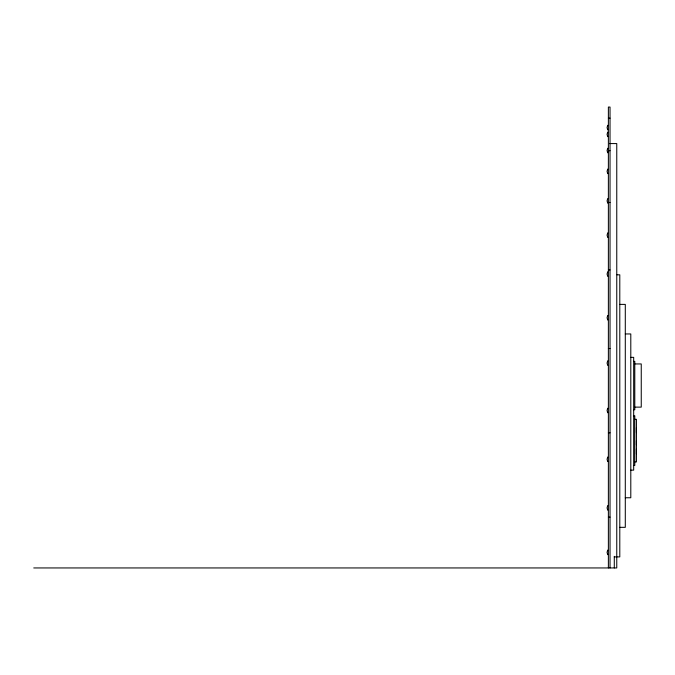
<?xml version="1.0" encoding="UTF-8"?>
<svg xmlns="http://www.w3.org/2000/svg" width="675" height="675" viewBox="0 0 675 675"><rect width="100%" height="100%" fill="white"/><g stroke="black" fill="none" stroke-linecap="round" stroke-linejoin="round"><path stroke-width="1.01" d="M607.694 125.28L607.07 127.575L607.694 129.878M607.694 132.089L607.07 134.393L607.694 136.688M607.694 148.23L607.07 150.525L607.694 152.82M607.694 169.062L607.07 171.366L607.694 173.661M607.694 198.568L607.07 200.863L607.694 203.167M607.694 232.867L607.07 235.17L607.694 237.465M607.694 271.763L607.07 274.058L607.694 276.362M607.694 315.444L607.07 317.739L607.694 320.034M607.694 360.804L607.07 363.099L607.694 365.394M607.694 408.206L607.07 410.501L607.694 412.796M607.694 457.026L607.07 459.329L607.694 461.624M607.694 505.575L607.07 507.878L607.694 510.173M607.694 550.091L607.07 552.386L607.694 554.69M608.377 118.159L610.031 118.159M609.424 143.572L616.764 143.572L616.764 567.945L33.75 567.945M608.377 150.702L610.031 150.702M608.377 202.466L610.031 202.466M608.377 269.933L610.031 269.933M617.043 274.818L619.793 274.818L619.793 556.9L614.292 556.9M619.793 304.391L625.295 304.391L625.295 527.335L619.793 527.335M625.295 333.956L630.796 333.956L630.796 497.762L625.295 497.762M608.377 348.502L610.031 348.502M630.796 357.353L633.682 357.353L633.682 470.138L630.796 470.138M633.682 361.361L634.787 361.361L634.787 409.767L633.682 409.767M634.787 363.943L641.25 363.943L641.25 407.126L634.787 407.126M633.682 415.8L634.787 415.8L634.787 465.455L633.682 465.455M634.787 419.31L636.432 419.31L636.432 461.945L634.787 461.945M608.377 432.81L610.031 432.81M608.377 517.126L610.031 517.126M636.398 427.655L636.398 432.624M636.398 440.615L636.398 444.892M636.398 448.9L636.398 454.03M614.292 556.343L614.292 567.945M610.031 567.945L610.031 107.055L608.377 107.055L608.377 567.945"/></g></svg>
